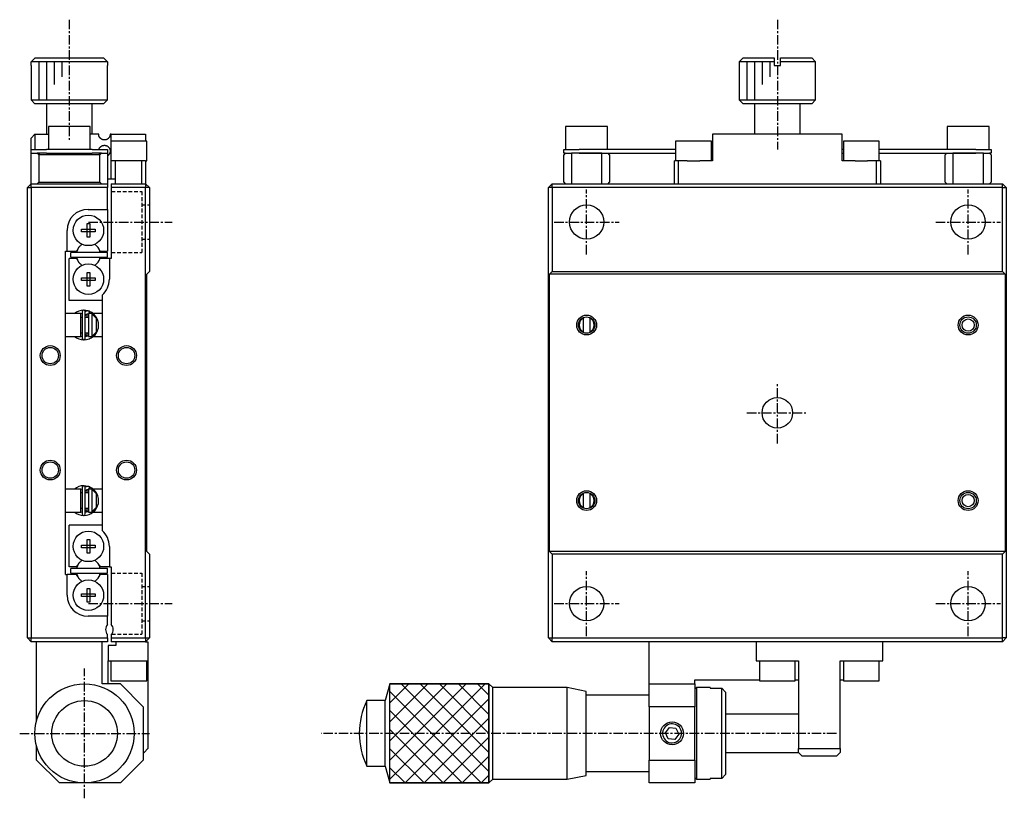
# Model space of a CAD drawing. Extents: x 10 to 354, y 10 to 238.
# Drawn here: x 225 to 354.3, y 100.5 to 202.5 of the extents above; entities that cross this region are included whole.
import ezdxf

# ---------------------------------------------------------------- set-up
doc = ezdxf.new("R2010")
doc.units = 0
doc.linetypes.add('CENTER', pattern=[2, 1.25, -0.25, 0.25, -0.25])
doc.linetypes.add('DASHED', pattern=[0.75, 0.5, -0.25])
doc.layers.get('0').update_dxf_attribs({"linetype": 'CONTINUOUS'})
doc.layers.add('CENTER', color=1, linetype='CENTER')

msp = doc.modelspace()

# ---------------------------------------------------------------- linework, layer by layer
at = {"color": 7, "linetype": 'CONTINUOUS'}
for p, q in [((226.516026, 197), (227.017813, 197.5)), ((226.516026, 196.5), (226.516026, 197)), ((236.483974, 197), (226.516026, 197)), ((227.017813, 197.5), (235.982187, 197.5)), ((235.982187, 197.5), (236.483974, 197)), ((236.483974, 197), (236.483974, 196.5)), ((319.805074, 197.5), (319.305074, 197)), ((323.905074, 197), (319.305074, 197)), ((319.305074, 197), (319.305074, 192)), ((319.805074, 197.5), (323.905074, 197.5)), ((323.905074, 197.5), (323.905074, 197)), ((323.905074, 197), (323.905074, 196.5)), ((324.705074, 197.5), (328.805074, 197.5)), ((324.705074, 197), (324.705074, 197.5)), ((329.305074, 197), (324.705074, 197)), ((324.705074, 196.5), (324.705074, 197)), ((329.305074, 197), (328.805074, 197.5)), ((329.305074, 192), (329.305074, 197)), ((226.5, 196.5), (226.516026, 196.5)), ((226.5, 196.5), (226.5, 192)), ((236.483974, 196.5), (236.5, 196.5)), ((236.5, 192), (236.5, 196.5)), ((323.905074, 196.5), (324.705074, 196.5)), ((226.5, 192), (236.5, 192)), ((226.5, 192), (227, 191.5)), ((236, 191.5), (227, 191.5)), ((228.5, 191.5), (228.5, 187.5)), ((234.5, 187.5), (234.5, 191.5)), ((236, 191.5), (236.5, 192)), ((319.305074, 192), (329.305074, 192)), ((319.305074, 192), (319.805074, 191.5)), ((328.805074, 191.5), (319.805074, 191.5)), ((321.305074, 191.5), (321.305074, 187.5)), ((327.305074, 187.5), (327.305074, 191.5)), ((328.805074, 191.5), (329.305074, 192)), ((227, 187.5), (226.5, 187)), ((227, 187.5), (227, 185.5)), ((227, 187.5), (228.75, 187.5)), ((234.25, 188.5), (228.75, 188.5)), ((228.75, 188.5), (228.75, 185.5)), ((234.25, 185.5), (234.25, 188.5)), ((235.35, 187.5), (234.25, 187.5)), ((235.350794, 187.465506), (235.35, 187.5)), ((236.85, 187.5), (236.8499, 187.488009)), ((237, 187.5), (236.85, 187.5)), ((237, 187.5), (241.5, 187.5)), ((237, 186.6), (237, 187.5)), ((241.5, 187.5), (241.5, 186.6)), ((302.055074, 188.5), (296.555074, 188.5)), ((296.555074, 188.5), (296.555074, 185.5)), ((302.055074, 185.5), (302.055074, 188.5)), ((332.805074, 187.5), (315.805074, 187.5)), ((315.805074, 187.5), (315.805074, 184)), ((332.805074, 184), (332.805074, 187.5)), ((352.055074, 188.5), (346.555074, 188.5)), ((346.555074, 188.5), (346.555074, 185.5)), ((352.055074, 185.5), (352.055074, 188.5)), ((226.5, 185.5), (226.5, 187)), ((235.353171, 187.431104), (235.350794, 187.465506)), ((235.357074, 187.39724), (235.353171, 187.431104)), ((235.3625, 187.363642), (235.357074, 187.39724)), ((235.366837, 187.341975), (235.3625, 187.363642)), ((235.371802, 187.320479), (235.366837, 187.341975)), ((235.378934, 187.293696), (235.371802, 187.320479)), ((235.387029, 187.267253), (235.378934, 187.293696)), ((235.39606, 187.241218), (235.387029, 187.267253)), ((235.405828, 187.216057), (235.39606, 187.241218)), ((235.416457, 187.191346), (235.405828, 187.216057)), ((235.42791, 187.16714), (235.416457, 187.191346)), ((235.437375, 187.148676), (235.42791, 187.16714)), ((235.44731, 187.130548), (235.437375, 187.148676)), ((235.459594, 187.109642), (235.44731, 187.130548)), ((235.472486, 187.089238), (235.459594, 187.109642)), ((235.48595, 187.069369), (235.472486, 187.089238)), ((235.506881, 187.04097), (235.48595, 187.069369)), ((235.528919, 187.013824), (235.506881, 187.04097)), ((235.547706, 186.992586), (235.528919, 187.013824)), ((235.567125, 186.972228), (235.547706, 186.992586)), ((235.58711, 186.952785), (235.567125, 186.972228)), ((235.605346, 186.936247), (235.58711, 186.952785)), ((235.623958, 186.920445), (235.605346, 186.936247)), ((235.650024, 186.899983), (235.623958, 186.920445)), ((235.676639, 186.880916), (235.650024, 186.899983)), ((235.703462, 186.863402), (235.676639, 186.880916)), ((235.730656, 186.847248), (235.703462, 186.863402)), ((235.757834, 186.8326), (235.730656, 186.847248)), ((235.785229, 186.819251), (235.757834, 186.8326)), ((235.812545, 186.807274), (235.785229, 186.819251)), ((235.839949, 186.796527), (235.812545, 186.807274)), ((235.861196, 186.789034), (235.839949, 186.796527)), ((235.882437, 186.782249), (235.861196, 186.789034)), ((235.913295, 186.773611), (235.882437, 186.782249)), ((235.944044, 186.766395), (235.913295, 186.773611)), ((235.974603, 186.760557), (235.944044, 186.766395)), ((236.019514, 186.754331), (235.974603, 186.760557)), ((236.063777, 186.750875), (236.019514, 186.754331)), ((236.103111, 186.750006), (236.063777, 186.750875)), ((236.131812, 186.750675), (236.103111, 186.750006)), ((236.173857, 186.753645), (236.131812, 186.750675)), ((236.214922, 186.758857), (236.173857, 186.753645)), ((236.267441, 186.76893), (236.214922, 186.758857)), ((236.318068, 186.782402), (236.267441, 186.76893)), ((236.366024, 186.798764), (236.318068, 186.782402)), ((236.412036, 186.817993), (236.366024, 186.798764)), ((236.455619, 186.83967), (236.412036, 186.817993)), ((236.497259, 186.863851), (236.455619, 186.83967)), ((236.535773, 186.889588), (236.497259, 186.863851)), ((236.572448, 186.917511), (236.535773, 186.889588)), ((236.607013, 186.947335), (236.572448, 186.917511)), ((236.639764, 186.979275), (236.607013, 186.947335)), ((236.670378, 187.012998), (236.639764, 186.979275)), ((236.699195, 187.048928), (236.670378, 187.012998)), ((236.725957, 187.086862), (236.699195, 187.048928)), ((236.75088, 187.127367), (236.725957, 187.086862)), ((236.764734, 187.152677), (236.75088, 187.127367)), ((236.777896, 187.179122), (236.764734, 187.152677)), ((236.790319, 187.206812), (236.777896, 187.179122)), ((236.799022, 187.228203), (236.790319, 187.206812)), ((236.807278, 187.250461), (236.799022, 187.228203)), ((236.815036, 187.273658), (236.807278, 187.250461)), ((236.822248, 187.297867), (236.815036, 187.273658)), ((236.826756, 187.314727), (236.822248, 187.297867)), ((236.830973, 187.332135), (236.826756, 187.314727)), ((236.834868, 187.350104), (236.830973, 187.332135)), ((236.837492, 187.363601), (236.834868, 187.350104)), ((236.839916, 187.377432), (236.837492, 187.363601)), ((236.842122, 187.391581), (236.839916, 187.377432)), ((236.84409, 187.406031), (236.842122, 187.391581)), ((236.84542, 187.417282), (236.84409, 187.406031)), ((236.846595, 187.428746), (236.84542, 187.417282)), ((236.847607, 187.440388), (236.846595, 187.428746)), ((236.848451, 187.45217), (236.847607, 187.440388)), ((236.849119, 187.464059), (236.848451, 187.45217)), ((236.849604, 187.476017), (236.849119, 187.464059)), ((236.8499, 187.488009), (236.849604, 187.476017)), ((241.65, 186.6), (236.95, 186.6)), ((236.95, 186.6), (236.95, 184)), ((241.65, 184), (241.65, 186.6)), ((315.655074, 186.6), (310.955074, 186.6)), ((310.955074, 186.6), (310.955074, 184)), ((315.655074, 184), (315.655074, 186.6)), ((337.655074, 186.6), (332.955074, 186.6)), ((332.955074, 186.6), (332.955074, 184)), ((337.655074, 184), (337.655074, 186.6)), ((226.5, 185), (226.5, 185.5)), ((226.5, 185.5), (228.5, 185.5)), ((226.5, 181), (226.5, 185)), ((226.5, 185), (227.3, 185)), ((227.5, 184.8), (227.3, 185)), ((227.3, 185), (227.62822, 185)), ((227.62822, 185), (227.3, 185)), ((228.5, 185), (227.62822, 185)), ((234.5, 185.5), (228.5, 185.5)), ((228.5, 185), (234.5, 185)), ((234.5, 185.5), (236.5, 185.5)), ((235.37178, 185), (234.5, 185)), ((235.37178, 185), (235.7, 185)), ((235.7, 185), (235.37178, 185)), ((235.377158, 185.5), (235.384773, 185.525719)), ((235.384773, 185.525719), (235.39328, 185.551087)), ((235.39328, 185.551087), (235.402649, 185.576046)), ((235.402649, 185.576046), (235.412046, 185.598695)), ((235.412046, 185.598695), (235.422144, 185.620953)), ((235.422144, 185.620953), (235.432914, 185.642777)), ((235.432914, 185.642777), (235.445711, 185.666612)), ((235.445711, 185.666612), (235.459293, 185.689862)), ((235.459293, 185.689862), (235.473612, 185.712478)), ((235.473612, 185.712478), (235.488172, 185.733781)), ((235.488172, 185.733781), (235.503367, 185.754453)), ((235.7, 185), (235.5, 184.8)), ((235.503367, 185.754453), (235.51915, 185.774461)), ((235.51915, 185.774461), (235.541865, 185.800984)), ((235.541865, 185.800984), (235.565548, 185.826176)), ((235.565548, 185.826176), (235.583703, 185.844)), ((235.583703, 185.844), (235.602303, 185.861067)), ((235.602303, 185.861067), (235.621298, 185.87736)), ((235.621298, 185.87736), (235.643162, 185.89481)), ((235.643162, 185.89481), (235.665433, 185.91127)), ((235.665433, 185.91127), (235.696002, 185.931888)), ((235.696002, 185.931888), (235.727107, 185.950729)), ((235.7, 185), (236.5, 185)), ((235.727107, 185.950729), (235.758593, 185.967788)), ((235.758593, 185.967788), (235.782655, 185.979553)), ((235.782655, 185.979553), (235.806837, 185.99033)), ((235.806837, 185.99033), (235.837942, 186.002726)), ((235.837942, 186.002726), (235.869107, 186.013574)), ((235.869107, 186.013574), (235.900231, 186.022906)), ((235.900231, 186.022906), (235.9388, 186.032471)), ((235.9388, 186.032471), (235.977103, 186.039862)), ((235.977103, 186.039862), (236.011271, 186.044733)), ((236.011271, 186.044733), (236.045078, 186.047986)), ((236.045078, 186.047986), (236.078636, 186.049696)), ((236.078636, 186.049696), (236.122321, 186.049668)), ((236.122321, 186.049668), (236.16535, 186.047147)), ((236.16535, 186.047147), (236.207375, 186.042274)), ((236.207375, 186.042274), (236.248815, 186.035088)), ((236.248815, 186.035088), (236.289115, 186.025765)), ((236.289115, 186.025765), (236.328666, 186.014291)), ((236.328666, 186.014291), (236.366984, 186.00087)), ((236.366984, 186.00087), (236.404227, 185.985526)), ((236.404227, 185.985526), (236.449866, 185.963396)), ((236.449866, 185.963396), (236.493655, 185.938386)), ((236.493655, 185.938386), (236.535309, 185.910742)), ((236.5, 185.5), (236.5, 185)), ((236.5, 185), (236.5, 181)), ((236.535309, 185.910742), (236.575286, 185.880176)), ((236.575286, 185.880176), (236.613069, 185.847047)), ((236.613069, 185.847047), (236.649069, 185.810908)), ((236.649069, 185.810908), (236.682804, 185.772059)), ((236.682804, 185.772059), (236.714433, 185.730084)), ((236.714433, 185.730084), (236.733089, 185.702117)), ((236.733089, 185.702117), (236.750832, 185.67272)), ((236.755703, 184.935921), (236.738004, 184.905725)), ((236.750832, 185.67272), (236.767582, 185.64181)), ((236.768991, 184.960948), (236.755703, 184.935921)), ((236.767582, 185.64181), (236.783341, 185.609104)), ((236.78161, 184.987089), (236.768991, 184.960948)), ((236.793516, 185.014455), (236.78161, 184.987089)), ((236.783341, 185.609104), (236.790783, 185.592094)), ((236.790783, 185.592094), (236.797936, 185.574563)), ((236.802732, 185.037946), (236.793516, 185.014455)), ((236.797936, 185.574563), (236.807074, 185.550101)), ((236.811401, 185.062486), (236.802732, 185.037946)), ((236.807074, 185.550101), (236.815618, 185.524488)), ((236.819462, 185.088166), (236.811401, 185.062486)), ((236.815618, 185.524488), (236.823495, 185.497624)), ((236.824202, 185.104979), (236.819462, 185.088166)), ((236.823495, 185.497624), (236.827212, 185.483475)), ((236.828667, 185.122387), (236.824202, 185.104979)), ((236.827212, 185.483475), (236.830725, 185.468943)), ((236.83282, 185.140383), (236.828667, 185.122387)), ((236.830725, 185.468943), (236.834015, 185.45402)), ((236.836622, 185.158964), (236.83282, 185.140383)), ((236.834015, 185.45402), (236.836662, 185.440808)), ((236.840032, 185.178126), (236.836622, 185.158964)), ((236.836662, 185.440808), (236.839122, 185.427251)), ((236.839122, 185.427251), (236.841377, 185.41337)), ((236.843013, 185.197864), (236.840032, 185.178126)), ((236.841377, 185.41337), (236.843408, 185.39919)), ((236.844639, 185.210507), (236.843013, 185.197864)), ((236.843408, 185.39919), (236.845197, 185.384734)), ((236.846072, 185.223411), (236.844639, 185.210507)), ((236.845197, 185.384734), (236.846724, 185.370024)), ((236.8473, 185.236533), (236.846072, 185.223411)), ((236.846724, 185.370024), (236.847695, 185.358695)), ((236.848312, 185.249828), (236.8473, 185.236533)), ((236.847695, 185.358695), (236.8485, 185.347191)), ((236.849096, 185.263254), (236.848312, 185.249828)), ((236.8485, 185.347191), (236.849135, 185.335554)), ((236.84964, 185.276766), (236.849096, 185.263254)), ((236.849135, 185.335554), (236.849596, 185.323823)), ((236.849596, 185.323823), (236.849881, 185.312039)), ((236.849907, 185.28847), (236.84964, 185.276766)), ((236.849881, 185.312039), (236.849986, 185.300241)), ((236.849986, 185.300241), (236.849907, 185.28847)), ((296.305074, 185), (296.305074, 185.5)), ((296.305074, 185.5), (298.305074, 185.5)), ((296.505074, 185), (296.305074, 184.8)), ((296.505074, 185), (296.305074, 185)), ((296.505074, 185), (297.305074, 185)), ((297.305074, 185), (297.305074, 181)), ((298.305074, 185), (297.305074, 185)), ((298.305074, 185), (297.305074, 185)), ((310.955074, 185.5), (298.305074, 185.5)), ((301.305074, 185), (298.305074, 185)), ((298.305074, 185), (301.305074, 185)), ((301.305074, 181), (301.305074, 185)), ((301.305074, 185), (310.955074, 185)), ((302.305074, 184.8), (302.105074, 185)), ((315.805074, 185.5), (315.655074, 185.5)), ((315.655074, 185), (315.805074, 185)), ((332.955074, 185.5), (332.805074, 185.5)), ((332.805074, 185), (332.955074, 185)), ((350.305074, 185.5), (337.655074, 185.5)), ((337.655074, 185), (347.305074, 185)), ((346.505074, 185), (346.305074, 184.8)), ((347.305074, 185), (347.305074, 181)), ((350.305074, 185), (347.305074, 185)), ((347.305074, 185), (350.305074, 185)), ((350.305074, 185.5), (352.305074, 185.5)), ((351.305074, 185), (350.305074, 185)), ((351.305074, 185), (350.305074, 185)), ((351.305074, 181), (351.305074, 185)), ((351.305074, 185), (352.105074, 185)), ((352.305074, 184.8), (352.105074, 185)), ((352.305074, 185), (352.105074, 185)), ((352.305074, 185.5), (352.305074, 185)), ((235.5, 184.8), (227.5, 184.8)), ((227.5, 184.8), (227.5, 181.2)), ((235.5, 181.2), (235.5, 184.8)), ((236.50767, 184.670471), (236.500159, 184.665671)), ((236.548865, 184.69915), (236.50767, 184.670471)), ((236.587451, 184.730006), (236.548865, 184.69915)), ((236.623917, 184.763334), (236.587451, 184.730006)), ((236.65787, 184.798717), (236.623917, 184.763334)), ((236.689733, 184.836626), (236.65787, 184.798717)), ((236.719311, 184.876971), (236.689733, 184.836626)), ((236.738004, 184.905725), (236.719311, 184.876971)), ((236.95, 184), (237, 184)), ((237, 181.6), (237, 184)), ((237.5, 184), (237, 184)), ((237.5, 184), (237.5, 181.6)), ((241, 184), (237.5, 184)), ((241, 181), (241, 184)), ((241.5, 184), (241, 184)), ((241.5, 184), (241.65, 184)), ((241.5, 184), (241.5, 181)), ((296.305074, 181.2), (296.305074, 184.8)), ((302.305074, 184.8), (302.305074, 181.2)), ((310.805074, 181), (310.805074, 184)), ((311.305074, 184), (310.805074, 184)), ((311.305074, 184), (311.305074, 181)), ((312.478938, 184), (311.305074, 184)), ((312.478938, 184), (314.13121, 184)), ((315.805074, 184), (314.13121, 184)), ((334.478938, 184), (332.805074, 184)), ((334.478938, 184), (336.13121, 184)), ((337.305074, 184), (336.13121, 184)), ((337.305074, 181), (337.305074, 184)), ((337.805074, 184), (337.305074, 184)), ((337.805074, 184), (337.805074, 181)), ((346.305074, 181.2), (346.305074, 184.8)), ((352.305074, 184.8), (352.305074, 181.2)), ((227.3, 181), (227.5, 181.2)), ((227.5, 181.2), (235.5, 181.2)), ((235.5, 181.2), (235.7, 181)), ((237, 181.6), (236.5, 181.6)), ((237.5, 181.6), (237, 181.6)), ((237.5, 181.6), (237.5, 181)), ((296.305074, 181.2), (296.505074, 181)), ((302.105074, 181), (302.305074, 181.2)), ((346.305074, 181.2), (346.505074, 181)), ((352.105074, 181), (352.305074, 181.2)), ((226, 180.5), (226.5, 181)), ((226, 121.5), (226, 180.5)), ((226, 180.5), (226.5, 180.5)), ((226.5, 180.5), (226.5, 181)), ((226.5, 181), (236.5, 181)), ((226.5, 180.5), (226.5, 121.5)), ((236.5, 180.5), (226.5, 180.5)), ((236.5, 181), (236.5, 180.5)), ((236.5, 177.65), (236.5, 180.5)), ((237, 181), (241.5, 181)), ((237, 181), (237, 180.5)), ((241.5, 180.5), (237, 180.5)), ((237, 180.5), (237, 171.2)), ((241.5, 181), (241.5, 180.5)), ((242, 180.5), (241.5, 181)), ((241.5, 121.5), (241.5, 180.5)), ((242, 180.5), (241.5, 180.5)), ((242, 180.5), (242, 169.5)), ((294.805074, 181), (294.305074, 180.5)), ((294.305074, 121.5), (294.305074, 180.5)), ((294.805074, 180.5), (294.305074, 180.5)), ((294.805074, 180.5), (294.805074, 181)), ((294.805074, 181), (311.305074, 181)), ((294.805074, 180.5), (294.805074, 169.5)), ((353.805074, 180.5), (294.805074, 180.5)), ((311.305074, 181), (337.305074, 181)), ((311.305074, 181), (337.305074, 181)), ((337.305074, 181), (353.805074, 181)), ((353.805074, 180.5), (353.805074, 181)), ((354.305074, 180.5), (353.805074, 181)), ((353.805074, 169.5), (353.805074, 180.5)), ((353.805074, 180.5), (354.305074, 180.5)), ((354.305074, 180.5), (354.305074, 121.5)), ((233.95, 177.65), (236.5, 177.65)), ((236.5, 177.65), (236.5, 172.2)), ((231.2, 172.2), (231.2, 174.9)), ((233.113639, 174.72), (233.113639, 175.08)), ((233.113639, 175.08), (233.82, 175.08)), ((233.82, 174.72), (233.113639, 174.72)), ((233.82, 175.786361), (234.18, 175.786361)), ((233.82, 175.08), (233.82, 175.786361)), ((233.830372, 175.069628), (233.82, 175.08)), ((233.830372, 174.730372), (233.82, 174.72)), ((233.82, 174.013639), (233.82, 174.72)), ((233.830372, 174.730372), (233.830372, 175.069628)), ((233.830372, 175.069628), (234.169628, 175.069628)), ((234.169628, 174.730372), (233.830372, 174.730372)), ((234.169628, 175.069628), (234.18, 175.08)), ((234.169628, 175.069628), (234.169628, 174.730372)), ((234.169628, 174.730372), (234.18, 174.72)), ((234.18, 175.786361), (234.18, 175.08)), ((234.18, 175.08), (234.886361, 175.08)), ((234.18, 174.72), (234.18, 174.013639)), ((234.886361, 174.72), (234.18, 174.72)), ((234.886361, 175.08), (234.886361, 174.72)), ((234.18, 174.013639), (233.82, 174.013639)), ((231, 172.2), (231.2, 172.2)), ((231, 129.8), (231, 172.2)), ((231.2, 172.2), (232.449194, 172.2)), ((231.7, 171.4), (231.7, 172)), ((236.5, 172), (231.7, 172)), ((232.59936, 172.460095), (232.449194, 172.2)), ((235.550806, 172.2), (235.40064, 172.460095)), ((235.550806, 172.2), (236.5, 172.2)), ((236.5, 171.4), (236.5, 172)), ((231.5, 165.7), (231.5, 171.2)), ((232.449194, 171.2), (231.5, 171.2)), ((231.7, 171.4), (236.5, 171.4)), ((232.449194, 171.2), (232.59936, 170.939905)), ((235.40064, 170.939905), (235.550806, 171.2)), ((236.75, 171.2), (235.550806, 171.2)), ((236.75, 171.2), (236.75, 168.5)), ((237, 171.2), (236.75, 171.2)), ((241.65, 169.15), (242, 169.5)), ((294.455074, 169.15), (294.805074, 169.5)), ((294.805074, 169.5), (353.805074, 169.5)), ((353.805074, 169.5), (354.155074, 169.15)), ((233.113639, 168.32), (233.113639, 168.68)), ((233.113639, 168.68), (233.82, 168.68)), ((233.82, 168.32), (233.113639, 168.32)), ((233.82, 169.386361), (234.18, 169.386361)), ((233.82, 168.68), (233.82, 169.386361)), ((233.830372, 168.669628), (233.82, 168.68)), ((233.830372, 168.330372), (233.82, 168.32)), ((233.82, 167.613639), (233.82, 168.32)), ((233.830372, 168.330372), (233.830372, 168.669628)), ((233.830372, 168.669628), (234.169628, 168.669628)), ((234.169628, 168.330372), (233.830372, 168.330372)), ((234.169628, 168.669628), (234.18, 168.68)), ((234.169628, 168.669628), (234.169628, 168.330372)), ((234.169628, 168.330372), (234.18, 168.32)), ((234.18, 169.386361), (234.18, 168.68)), ((234.18, 168.68), (234.886361, 168.68)), ((234.18, 168.32), (234.18, 167.613639)), ((234.886361, 168.32), (234.18, 168.32)), ((234.886361, 168.68), (234.886361, 168.32)), ((241.65, 132.85), (241.65, 169.15)), ((294.455074, 132.85), (294.455074, 169.15)), ((354.155074, 169.15), (294.455074, 169.15)), ((354.155074, 169.15), (354.155074, 132.85)), ((234.18, 167.613639), (233.82, 167.613639)), ((235.8, 165.7), (231.5, 165.7)), ((235.8, 166.420938), (235.8, 163.575)), ((233.205, 164.25), (233.205, 160.75)), ((234.115047, 164.307696), (233.427592, 164.443656)), ((233.601111, 164.277317), (233.593453, 164.273625)), ((233.595, 160.75), (233.595, 164.25)), ((233.632458, 164.291245), (233.601111, 164.277317)), ((233.664449, 164.303587), (233.632458, 164.291245)), ((233.697004, 164.314314), (233.664449, 164.303587)), ((233.730043, 164.323399), (233.697004, 164.314314)), ((233.763487, 164.330822), (233.730043, 164.323399)), ((233.797254, 164.336564), (233.763487, 164.330822)), ((233.83126, 164.340611), (233.797254, 164.336564)), ((233.865423, 164.342953), (233.83126, 164.340611)), ((233.899659, 164.343585), (233.865423, 164.342953)), ((233.933885, 164.342506), (233.899659, 164.343585)), ((233.968017, 164.339716), (233.933885, 164.342506)), ((234.001972, 164.335224), (233.968017, 164.339716)), ((234.035666, 164.329039), (234.001972, 164.335224)), ((234.069018, 164.321176), (234.035666, 164.329039)), ((234.101945, 164.311653), (234.069018, 164.321176)), ((234.134364, 164.300494), (234.101945, 164.311653)), ((234.173397, 164.283618), (234.105696, 164.0602)), ((234.164531, 164.28844), (234.134364, 164.300494)), ((234.152101, 164.206153), (234.155808, 164.218147)), ((234.155808, 164.218147), (234.159062, 164.229416)), ((234.159062, 164.229416), (234.161844, 164.239884)), ((234.161844, 164.239884), (234.164133, 164.249483)), ((234.164133, 164.249483), (234.165916, 164.258147)), ((234.16526, 164.288017), (234.164531, 164.28844)), ((234.1673, 164.28465), (234.16526, 164.288017)), ((234.165916, 164.258147), (234.16718, 164.265821)), ((234.193692, 164.27463), (234.166697, 164.286447)), ((234.16718, 164.265821), (234.167916, 164.272452)), ((234.167792, 164.282418), (234.1673, 164.28465)), ((234.168121, 164.277997), (234.167792, 164.282418)), ((234.167916, 164.272452), (234.168121, 164.277997)), ((233, 164), (231, 164)), ((232.988569, 164.000322), (232.999797, 164.003368)), ((232.999797, 164.003368), (233.204977, 164.043682)), ((233, 161), (233, 164)), ((233.205, 163.5), (233, 163.5)), ((233.595, 163.648501), (233.595334, 163.662726)), ((234, 163.5), (233.595, 163.5)), ((233.595334, 163.662726), (233.596394, 163.677706)), ((233.596394, 163.677706), (233.598177, 163.692615)), ((233.598177, 163.692615), (233.600681, 163.707419)), ((233.600681, 163.707419), (233.603898, 163.722082)), ((233.603898, 163.722082), (233.607822, 163.73657)), ((233.607822, 163.73657), (233.612445, 163.75085)), ((233.612445, 163.75085), (233.617756, 163.764887)), ((233.617756, 163.764887), (233.623743, 163.778647)), ((233.623743, 163.778647), (233.630394, 163.792099)), ((233.630394, 163.792099), (233.637694, 163.805209)), ((233.637694, 163.805209), (233.645628, 163.817947)), ((233.645628, 163.817947), (233.654176, 163.83028)), ((233.654176, 163.83028), (233.663321, 163.842179)), ((233.663321, 163.842179), (233.673043, 163.853614)), ((233.673043, 163.853614), (233.683319, 163.864555)), ((233.683319, 163.864555), (233.694126, 163.874976)), ((233.694126, 163.874976), (233.705439, 163.884849)), ((233.705439, 163.884849), (233.717232, 163.894147)), ((233.717232, 163.894147), (233.729478, 163.902848)), ((233.729478, 163.902848), (233.742147, 163.910926)), ((233.742147, 163.910926), (233.755209, 163.91836)), ((233.755209, 163.91836), (233.768634, 163.925129)), ((233.768634, 163.925129), (233.782386, 163.931214)), ((233.782386, 163.931214), (233.796434, 163.936597)), ((233.796434, 163.936597), (233.810741, 163.941264)), ((233.8, 163.938195), (233.8, 163.5)), ((233.8, 163.938194), (233.8, 163.5)), ((233.810741, 163.941264), (233.825271, 163.945199)), ((233.825271, 163.945199), (233.839987, 163.948391)), ((233.839987, 163.948391), (233.854851, 163.95083)), ((233.854851, 163.95083), (233.869824, 163.952508)), ((233.869824, 163.952508), (233.884867, 163.95342)), ((233.884867, 163.95342), (233.899941, 163.953562)), ((233.899941, 163.953562), (233.915005, 163.952933)), ((233.915005, 163.952933), (233.93002, 163.951535)), ((233.93002, 163.951535), (233.944946, 163.949372)), ((233.944946, 163.949372), (233.959743, 163.946448)), ((233.959743, 163.946448), (233.974372, 163.942773)), ((233.974372, 163.942773), (233.988795, 163.938357)), ((233.988795, 163.938357), (234.002975, 163.933212)), ((234, 164), (234, 161)), ((234.5, 164), (234, 164)), ((234.002975, 163.933212), (234.011295, 163.929805)), ((234.013351, 163.929966), (234.025639, 163.924638)), ((234.064512, 164), (234.070842, 164.011988)), ((234.070842, 164.011988), (234.077286, 164.024622)), ((234.105696, 164.0602), (234.075505, 163.999999)), ((234.077286, 164.024622), (234.0838, 164.037818)), ((234.0838, 164.037818), (234.090342, 164.051489)), ((234.090342, 164.051489), (234.096867, 164.065543)), ((234.096867, 164.065543), (234.103333, 164.079887)), ((234.103333, 164.079887), (234.109697, 164.094425)), ((234.109697, 164.094425), (234.115915, 164.109061)), ((234.115915, 164.109061), (234.121947, 164.123697)), ((234.121947, 164.123697), (234.127753, 164.138237)), ((234.127753, 164.138237), (234.133294, 164.152583)), ((234.133294, 164.152583), (234.138533, 164.16664)), ((234.138533, 164.16664), (234.143435, 164.180314)), ((234.143435, 164.180314), (234.147968, 164.193514)), ((234.147968, 164.193514), (234.152101, 164.206153)), ((234.5, 163.945683), (234.5, 164)), ((234.5, 161.054317), (234.5, 163.945683)), ((234.5, 163.945683), (235, 163.416515)), ((235.8, 164), (234.636615, 164)), ((235, 163.416515), (235, 161.583485)), ((235.8, 163.575), (235.8, 161.425)), ((298.905074, 163.498389), (298.905074, 163.416515)), ((298.905074, 161.583485), (298.905074, 163.416515)), ((299.705074, 163.416515), (299.705074, 163.498389)), ((299.705074, 163.416515), (299.705074, 161.583485)), ((231, 161), (233, 161)), ((232.999754, 160.996631), (232.987567, 160.999914)), ((233.204944, 160.956634), (232.999754, 160.996631)), ((233, 161.5), (233.205, 161.5)), ((233.595, 161.5), (234, 161.5)), ((233.595076, 161.344804), (233.595, 161.351499)), ((234.000158, 161.06479), (233.595043, 160.956311)), ((233.595771, 161.3298), (233.595076, 161.344804)), ((233.597193, 161.314844), (233.595771, 161.3298)), ((233.599338, 161.299973), (233.597193, 161.314844)), ((233.602202, 161.285221), (233.599338, 161.299973)), ((233.60578, 161.270622), (233.602202, 161.285221)), ((233.610063, 161.256213), (233.60578, 161.270622)), ((233.615043, 161.242026), (233.610063, 161.256213)), ((233.620709, 161.228097), (233.615043, 161.242026)), ((233.62705, 161.214458), (233.620709, 161.228097)), ((233.634052, 161.201143), (233.62705, 161.214458)), ((233.6417, 161.188186), (233.634052, 161.201143)), ((233.649977, 161.175617), (233.6417, 161.188186)), ((233.658864, 161.163468), (233.649977, 161.175617)), ((233.668343, 161.151771), (233.658864, 161.163468)), ((233.678391, 161.140556), (233.668343, 161.151771)), ((233.688986, 161.129851), (233.678391, 161.140556)), ((233.700103, 161.119684), (233.688986, 161.129851)), ((233.711716, 161.110083), (233.700103, 161.119684)), ((233.723797, 161.101074), (233.711716, 161.110083)), ((233.736317, 161.09268), (233.723797, 161.101074)), ((233.749246, 161.084926), (233.736317, 161.09268)), ((233.762552, 161.077833), (233.749246, 161.084926)), ((233.776201, 161.07142), (233.762552, 161.077833)), ((233.790159, 161.065707), (233.776201, 161.07142)), ((233.80439, 161.060709), (233.790159, 161.065707)), ((233.8, 161.5), (233.8, 161.061816)), ((233.8, 161.5), (233.8, 161.061817)), ((233.818857, 161.056441), (233.80439, 161.060709)), ((233.833523, 161.052915), (233.818857, 161.056441)), ((233.84835, 161.050141), (233.833523, 161.052915)), ((233.863298, 161.048128), (233.84835, 161.050141)), ((233.878328, 161.046882), (233.863298, 161.048128)), ((233.8934, 161.046405), (233.878328, 161.046882)), ((233.908474, 161.0467), (233.8934, 161.046405)), ((233.92351, 161.047764), (233.908474, 161.0467)), ((233.938468, 161.049594), (233.92351, 161.047764)), ((233.95331, 161.052184), (233.938468, 161.049594)), ((233.967997, 161.055528), (233.95331, 161.052184)), ((233.982489, 161.059613), (233.967997, 161.055528)), ((233.996751, 161.064429), (233.982489, 161.059613)), ((234.011295, 161.070195), (233.996751, 161.064429)), ((234, 161), (234.5, 161)), ((234.107645, 160.690179), (234.164531, 160.71156)), ((234.164086, 160.712419), (234.182078, 160.720219)), ((234.169839, 160.715781), (234.173188, 160.716337)), ((235, 161.583485), (234.5, 161.054317)), ((234.5, 161), (234.5, 161.054317)), ((234.636245, 161), (235.8, 161)), ((235.8, 161.425), (235.8, 140.575)), ((298.905074, 161.583485), (298.905074, 161.501611)), ((299.705074, 161.501611), (299.705074, 161.583485)), ((233, 141), (231, 141)), ((232.988569, 141.000322), (232.999797, 141.003368)), ((232.999797, 141.003368), (233.204977, 141.043682)), ((233, 138), (233, 141)), ((233.205, 141.25), (233.205, 137.75)), ((234.115047, 141.307696), (233.427592, 141.443656)), ((233.601111, 141.277317), (233.593453, 141.273625)), ((233.595, 137.75), (233.595, 141.25)), ((233.632458, 141.291245), (233.601111, 141.277317)), ((233.664449, 141.303587), (233.632458, 141.291245)), ((233.697004, 141.314314), (233.664449, 141.303587)), ((233.730043, 141.323399), (233.697004, 141.314314)), ((233.763487, 141.330822), (233.730043, 141.323399)), ((233.797254, 141.336564), (233.763487, 141.330822)), ((233.83126, 141.340611), (233.797254, 141.336564)), ((233.810741, 140.941264), (233.825271, 140.945199)), ((233.825271, 140.945199), (233.839987, 140.948391)), ((233.865423, 141.342953), (233.83126, 141.340611)), ((233.839987, 140.948391), (233.854851, 140.95083)), ((233.854851, 140.95083), (233.869824, 140.952508)), ((233.899659, 141.343585), (233.865423, 141.342953)), ((233.869824, 140.952508), (233.884867, 140.95342)), ((233.884867, 140.95342), (233.899941, 140.953562)), ((233.933885, 141.342506), (233.899659, 141.343585)), ((233.899941, 140.953562), (233.915005, 140.952933)), ((233.915005, 140.952933), (233.93002, 140.951535)), ((233.93002, 140.951535), (233.944946, 140.949372)), ((233.968017, 141.339716), (233.933885, 141.342506)), ((233.944946, 140.949372), (233.959743, 140.946448)), ((233.959743, 140.946448), (233.974372, 140.942773)), ((234.001972, 141.335224), (233.968017, 141.339716)), ((233.974372, 140.942773), (233.988795, 140.938357)), ((234, 141), (234, 138)), ((234.5, 141), (234, 141)), ((234.035666, 141.329039), (234.001972, 141.335224)), ((234.069018, 141.321176), (234.035666, 141.329039)), ((234.064512, 141), (234.070842, 141.011988)), ((234.101945, 141.311653), (234.069018, 141.321176)), ((234.070842, 141.011988), (234.077286, 141.024622)), ((234.105696, 141.0602), (234.075505, 140.999999)), ((234.077286, 141.024622), (234.0838, 141.037818)), ((234.0838, 141.037818), (234.090342, 141.051489)), ((234.090342, 141.051489), (234.096867, 141.065543)), ((234.096867, 141.065543), (234.103333, 141.079887)), ((234.134364, 141.300494), (234.101945, 141.311653)), ((234.103333, 141.079887), (234.109697, 141.094425)), ((234.173397, 141.283618), (234.105696, 141.0602)), ((234.109697, 141.094425), (234.115915, 141.109061)), ((234.115915, 141.109061), (234.121947, 141.123697)), ((234.121947, 141.123697), (234.127753, 141.138237)), ((234.127753, 141.138237), (234.133294, 141.152583)), ((234.133294, 141.152583), (234.138533, 141.16664)), ((234.164531, 141.28844), (234.134364, 141.300494)), ((234.138533, 141.16664), (234.143435, 141.180314)), ((234.143435, 141.180314), (234.147968, 141.193514)), ((234.147968, 141.193514), (234.152101, 141.206153)), ((234.152101, 141.206153), (234.155808, 141.218147)), ((234.155808, 141.218147), (234.159062, 141.229416)), ((234.159062, 141.229416), (234.161844, 141.239884)), ((234.161844, 141.239884), (234.164133, 141.249483)), ((234.164133, 141.249483), (234.165916, 141.258147)), ((234.16526, 141.288017), (234.164531, 141.28844)), ((234.1673, 141.28465), (234.16526, 141.288017)), ((234.165916, 141.258147), (234.16718, 141.265821)), ((234.16718, 141.265821), (234.167916, 141.272452)), ((234.167792, 141.282418), (234.1673, 141.28465)), ((234.168121, 141.277997), (234.167792, 141.282418)), ((234.167916, 141.272452), (234.168121, 141.277997)), ((234.193692, 141.27463), (234.173857, 141.283361)), ((234.5, 140.945683), (234.5, 141)), ((234.5, 138.054317), (234.5, 140.945683)), ((234.5, 140.945683), (235, 140.416515)), ((235.8, 141), (234.636615, 141)), ((233.205, 140.5), (233, 140.5)), ((233.595, 140.648501), (233.595334, 140.662726)), ((234, 140.5), (233.595, 140.5)), ((233.595334, 140.662726), (233.596394, 140.677706)), ((233.596394, 140.677706), (233.598177, 140.692615)), ((233.598177, 140.692615), (233.600681, 140.707419)), ((233.600681, 140.707419), (233.603898, 140.722082)), ((233.603898, 140.722082), (233.607822, 140.73657)), ((233.607822, 140.73657), (233.612445, 140.75085)), ((233.612445, 140.75085), (233.617756, 140.764887)), ((233.617756, 140.764887), (233.623743, 140.778647)), ((233.623743, 140.778647), (233.630394, 140.792099)), ((233.630394, 140.792099), (233.637694, 140.805209)), ((233.637694, 140.805209), (233.645628, 140.817947)), ((233.645628, 140.817947), (233.654176, 140.83028)), ((233.654176, 140.83028), (233.663321, 140.842179)), ((233.663321, 140.842179), (233.673043, 140.853614)), ((233.673043, 140.853614), (233.683319, 140.864555)), ((233.683319, 140.864555), (233.694126, 140.874976)), ((233.694126, 140.874976), (233.705439, 140.884849)), ((233.705439, 140.884849), (233.717232, 140.894147)), ((233.717232, 140.894147), (233.729478, 140.902848)), ((233.729478, 140.902848), (233.742147, 140.910926)), ((233.742147, 140.910926), (233.755209, 140.91836)), ((233.755209, 140.91836), (233.768634, 140.925129)), ((233.768634, 140.925129), (233.782386, 140.931214)), ((233.782386, 140.931214), (233.796434, 140.936597)), ((233.796434, 140.936597), (233.810741, 140.941264)), ((233.8, 140.938195), (233.8, 140.5)), ((233.8, 140.938194), (233.8, 140.5)), ((233.988795, 140.938357), (234.002975, 140.933212)), ((234.002975, 140.933212), (234.011295, 140.929805)), ((234.013351, 140.929966), (234.020496, 140.926884)), ((235, 140.416515), (235, 138.583485)), ((235.8, 140.575), (235.8, 138.425)), ((298.905074, 140.498389), (298.905074, 140.416515)), ((298.905074, 138.583485), (298.905074, 140.416515)), ((299.705074, 140.416515), (299.705074, 140.498389)), ((299.705074, 140.416515), (299.705074, 138.583485)), ((233, 138.5), (233.205, 138.5)), ((233.595, 138.5), (234, 138.5)), ((233.8, 138.5), (233.8, 138.061816)), ((233.8, 138.5), (233.8, 138.061817)), ((235, 138.583485), (234.5, 138.054317)), ((235.8, 138.425), (235.8, 135.579062)), ((298.905074, 138.583485), (298.905074, 138.501611)), ((299.705074, 138.501611), (299.705074, 138.583485)), ((231, 138), (233, 138)), ((232.999754, 137.996631), (232.987567, 137.999914)), ((233.204944, 137.956634), (232.999754, 137.996631)), ((233.595076, 138.344804), (233.595, 138.351499)), ((234.000158, 138.06479), (233.595043, 137.956311)), ((233.595771, 138.3298), (233.595076, 138.344804)), ((233.597193, 138.314844), (233.595771, 138.3298)), ((233.599338, 138.299973), (233.597193, 138.314844)), ((233.602202, 138.285221), (233.599338, 138.299973)), ((233.60578, 138.270622), (233.602202, 138.285221)), ((233.610063, 138.256213), (233.60578, 138.270622)), ((233.615043, 138.242026), (233.610063, 138.256213)), ((233.620709, 138.228097), (233.615043, 138.242026)), ((233.62705, 138.214458), (233.620709, 138.228097)), ((233.634052, 138.201143), (233.62705, 138.214458)), ((233.6417, 138.188186), (233.634052, 138.201143)), ((233.649977, 138.175617), (233.6417, 138.188186)), ((233.658864, 138.163468), (233.649977, 138.175617)), ((233.668343, 138.151771), (233.658864, 138.163468)), ((233.678391, 138.140556), (233.668343, 138.151771)), ((233.688986, 138.129851), (233.678391, 138.140556)), ((233.700103, 138.119684), (233.688986, 138.129851)), ((233.711716, 138.110083), (233.700103, 138.119684)), ((233.723797, 138.101074), (233.711716, 138.110083)), ((233.736317, 138.09268), (233.723797, 138.101074)), ((233.749246, 138.084926), (233.736317, 138.09268)), ((233.762552, 138.077833), (233.749246, 138.084926)), ((233.776201, 138.07142), (233.762552, 138.077833)), ((233.790159, 138.065707), (233.776201, 138.07142)), ((233.80439, 138.060709), (233.790159, 138.065707)), ((233.818857, 138.056441), (233.80439, 138.060709)), ((233.833523, 138.052915), (233.818857, 138.056441)), ((233.84835, 138.050141), (233.833523, 138.052915)), ((233.863298, 138.048128), (233.84835, 138.050141)), ((233.878328, 138.046882), (233.863298, 138.048128)), ((233.8934, 138.046405), (233.878328, 138.046882)), ((233.908474, 138.0467), (233.8934, 138.046405)), ((233.92351, 138.047764), (233.908474, 138.0467)), ((233.938468, 138.049594), (233.92351, 138.047764)), ((233.95331, 138.052184), (233.938468, 138.049594)), ((233.967997, 138.055528), (233.95331, 138.052184)), ((233.982489, 138.059613), (233.967997, 138.055528)), ((233.996751, 138.064429), (233.982489, 138.059613)), ((234.011295, 138.070195), (233.996751, 138.064429)), ((234, 138), (234.5, 138)), ((234.107645, 137.690179), (234.164531, 137.71156)), ((234.164086, 137.712419), (234.182078, 137.720219)), ((234.169839, 137.715781), (234.173188, 137.716337)), ((234.5, 138), (234.5, 138.054317)), ((234.636245, 138), (235.8, 138)), ((231.5, 130.8), (231.5, 136.3)), ((235.8, 136.3), (231.5, 136.3)), ((233.113639, 133.32), (233.113639, 133.68)), ((233.113639, 133.68), (233.82, 133.68)), ((233.82, 133.32), (233.113639, 133.32)), ((233.82, 134.386361), (234.18, 134.386361)), ((233.82, 133.68), (233.82, 134.386361)), ((233.830372, 133.669628), (233.82, 133.68)), ((233.830372, 133.330372), (233.82, 133.32)), ((233.82, 132.613639), (233.82, 133.32)), ((233.830372, 133.669628), (234.169628, 133.669628)), ((233.830372, 133.330372), (233.830372, 133.669628)), ((234.169628, 133.330372), (233.830372, 133.330372)), ((234.169628, 133.669628), (234.18, 133.68)), ((234.169628, 133.669628), (234.169628, 133.330372)), ((234.169628, 133.330372), (234.18, 133.32)), ((234.18, 134.386361), (234.18, 133.68)), ((234.18, 133.68), (234.886361, 133.68)), ((234.886361, 133.32), (234.18, 133.32)), ((234.18, 133.32), (234.18, 132.613639)), ((234.886361, 133.68), (234.886361, 133.32)), ((236.75, 133.5), (236.75, 130.8)), ((234.18, 132.613639), (233.82, 132.613639)), ((242, 132.5), (241.65, 132.85)), ((242, 132.5), (242, 121.5)), ((294.805074, 132.5), (294.455074, 132.85)), ((354.155074, 132.85), (294.455074, 132.85)), ((353.805074, 132.5), (294.805074, 132.5)), ((294.805074, 132.5), (294.805074, 121.5)), ((354.155074, 132.85), (353.805074, 132.5)), ((353.805074, 121.5), (353.805074, 132.5)), ((232.449194, 130.8), (231.5, 130.8)), ((231.7, 130), (231.7, 130.6)), ((236.5, 130.6), (231.7, 130.6)), ((232.449194, 130.8), (232.59936, 131.060095)), ((235.40064, 131.060095), (235.550806, 130.8)), ((236.75, 130.8), (235.550806, 130.8)), ((236.5, 130), (236.5, 130.6)), ((236.75, 130.8), (237, 130.8)), ((237, 130.8), (237, 123.261438)), ((231, 129.8), (231.2, 129.8)), ((231.2, 127.1), (231.2, 129.8)), ((232.449194, 129.8), (231.2, 129.8)), ((231.7, 130), (236.5, 130)), ((232.59936, 129.539905), (232.449194, 129.8)), ((235.550806, 129.8), (235.40064, 129.539905)), ((236.5, 129.8), (235.550806, 129.8)), ((236.5, 129.8), (236.5, 124.35)), ((233.113639, 126.92), (233.113639, 127.28)), ((233.113639, 127.28), (233.82, 127.28)), ((233.82, 126.92), (233.113639, 126.92)), ((233.82, 127.986361), (234.18, 127.986361)), ((233.82, 127.28), (233.82, 127.986361)), ((233.830372, 127.269628), (233.82, 127.28)), ((233.830372, 126.930372), (233.82, 126.92)), ((233.82, 126.213639), (233.82, 126.92)), ((233.830372, 126.930372), (233.830372, 127.269628)), ((233.830372, 127.269628), (234.169628, 127.269628)), ((234.169628, 126.930372), (233.830372, 126.930372)), ((234.169628, 127.269628), (234.18, 127.28)), ((234.169628, 127.269628), (234.169628, 126.930372)), ((234.169628, 126.930372), (234.18, 126.92)), ((234.18, 127.986361), (234.18, 127.28)), ((234.18, 127.28), (234.886361, 127.28)), ((234.18, 126.92), (234.18, 126.213639)), ((234.886361, 126.92), (234.18, 126.92)), ((234.886361, 127.28), (234.886361, 126.92)), ((234.18, 126.213639), (233.82, 126.213639)), ((236.5, 124.35), (233.95, 124.35)), ((236.5, 123.261438), (236.5, 124.35)), ((236.5, 121.5), (236.5, 121.938562)), ((237, 121.938562), (237, 121.5)), ((226, 121.5), (226.5, 121.5)), ((226, 121.5), (226.5, 121)), ((226.5, 121.5), (236.5, 121.5)), ((226.5, 121), (226.5, 121.5)), ((236.5, 121), (226.5, 121)), ((227.2, 110.599996), (227.2, 121)), ((235.8, 115.5), (235.8, 121)), ((236.5, 121.5), (236.5, 121)), ((237.6, 120.5), (236.6, 120.5)), ((236.6, 120.5), (236.6, 118.5)), ((237, 121.5), (237, 121)), ((237, 121.5), (241.5, 121.5)), ((241.5, 121), (237, 121)), ((237.6, 121), (237.6, 120.5)), ((241.5, 121.5), (242, 121.5)), ((241.5, 121.5), (241.5, 121)), ((241.5, 121), (242, 121.5)), ((241.5, 121), (241.8, 121)), ((241.8, 121), (241.8, 118.5)), ((294.305074, 121.5), (294.805074, 121.5)), ((294.305074, 121.5), (294.805074, 121)), ((294.805074, 121.5), (353.805074, 121.5)), ((294.805074, 121), (294.805074, 121.5)), ((321.505074, 121), (294.805074, 121)), ((307.505074, 115.5), (307.505074, 121)), ((321.505074, 121), (321.505074, 118.5)), ((338.105074, 121), (321.505074, 121)), ((338.105074, 118.5), (338.105074, 121)), ((353.805074, 121), (338.105074, 121)), ((353.805074, 121), (353.805074, 121.5)), ((354.305074, 121.5), (353.805074, 121.5)), ((353.805074, 121), (354.305074, 121.5)), ((236.6, 118.5), (241.8, 118.5)), ((236.6, 115.5), (236.6, 118.5)), ((236.95, 118.5), (236.95, 115.9)), ((241.65, 115.9), (241.65, 118.5)), ((241.8, 118.5), (241.8, 107)), ((321.505074, 118.5), (327.055074, 118.5)), ((321.955074, 118.5), (321.955074, 115.9)), ((326.655074, 115.9), (326.655074, 118.5)), ((327.055074, 118.5), (327.055074, 107)), ((332.555074, 118.5), (338.105074, 118.5)), ((332.555074, 107), (332.555074, 118.5)), ((332.955074, 118.5), (332.955074, 115.9)), ((337.655074, 115.9), (337.655074, 118.5)), ((238.2, 115.5), (235.8, 115.5)), ((236.95, 115.9), (241.65, 115.9)), ((241.2, 112.5), (238.2, 115.5)), ((273.505067, 115.499999), (272.915579, 113.3)), ((273.505067, 115.499999), (286.505068, 115.499999)), ((273.505067, 102.500001), (273.505067, 115.499999)), ((287.00507, 114.999996), (286.505068, 115.499999)), ((286.505068, 115.499999), (286.505068, 102.500001)), ((307.505074, 112.5), (307.505074, 115.5)), ((307.505074, 115.5), (313.505074, 115.5)), ((313.505074, 116), (321.955074, 116)), ((313.505074, 115.5), (313.505074, 116)), ((313.505074, 115.5), (313.505074, 112.5)), ((321.955074, 115.9), (324.305074, 115.9)), ((324.305074, 115.9), (326.655074, 115.9)), ((326.655074, 116), (327.055074, 116)), ((332.555074, 116), (332.955074, 116)), ((332.955074, 115.9), (335.305074, 115.9)), ((335.305074, 115.9), (337.655074, 115.9)), ((287.00507, 103.000004), (287.00507, 114.999996)), ((296.755075, 114.999996), (287.00507, 114.999996)), ((296.755075, 103.000004), (296.755075, 114.999996)), ((299.255074, 114.499997), (296.755075, 114.999996)), ((299.255074, 103.500003), (299.255074, 114.499997)), ((307.505074, 114), (299.255074, 114)), ((313.705074, 115), (313.505074, 114.8)), ((313.705074, 115), (313.705074, 103)), ((315.505074, 115), (313.705074, 115)), ((315.505074, 115), (315.505074, 114.91608)), ((315.505074, 114.91608), (317.005074, 114.91608)), ((317.005074, 103.08392), (317.005074, 114.91608)), ((317.005074, 114.91608), (317.505074, 114.408327)), ((317.505074, 114.408327), (317.505074, 103.591673)), ((241.2, 112.5), (241.2, 105.5)), ((270.505068, 104.7), (270.505068, 113.3)), ((272.915579, 113.3), (270.505068, 113.3)), ((272.915579, 104.7), (272.915579, 113.3)), ((313.505074, 112.5), (307.505074, 112.5)), ((307.505074, 112.5), (307.505074, 105.5)), ((313.505074, 105.5), (313.505074, 112.5)), ((327.055074, 111.499996), (317.505074, 111.499996)), ((309.64356, 109.088278), (310.150768, 109.790232)), ((309.997866, 108.298046), (309.64356, 109.088278)), ((310.150768, 109.790232), (311.012282, 109.701954)), ((311.366588, 108.911722), (310.85938, 108.209768)), ((311.012282, 109.701954), (311.366588, 108.911722)), ((227.2, 105.5), (227.2, 107.400004)), ((310.85938, 108.209768), (309.997866, 108.298046)), ((241.2, 106.5), (241.3, 106.5)), ((241.3, 106.5), (241.2, 106.4)), ((241.3, 106.5), (241.8, 107)), ((317.505074, 106.500004), (327.05507, 106.500004)), ((327.055074, 107), (332.555074, 107)), ((327.055074, 106.5), (327.055074, 107)), ((327.055074, 106.5), (327.555074, 106)), ((332.055074, 106), (332.555074, 106.5)), ((332.555074, 107), (332.555074, 106.5)), ((227.2, 105.5), (230.2, 102.5)), ((238.2, 102.5), (241.2, 105.5)), ((307.505074, 105.5), (313.505074, 105.5)), ((307.505074, 102.5), (307.505074, 105.5)), ((313.505074, 105.5), (313.505074, 102.5)), ((332.055074, 106), (327.555074, 106)), ((270.505068, 104.7), (272.915579, 104.7)), ((272.915579, 104.7), (273.505067, 102.500001)), ((296.755075, 103.000004), (299.255074, 103.500003)), ((299.255074, 104), (307.505074, 104)), ((317.505074, 103.591673), (317.005074, 103.08392)), ((233.5, 102.5), (230.2, 102.5)), ((238.2, 102.5), (233.5, 102.5)), ((286.505068, 102.500001), (273.505067, 102.500001)), ((286.505068, 102.500001), (287.00507, 103.000004)), ((287.00507, 103.000004), (296.755075, 103.000004)), ((313.505074, 102.5), (307.505074, 102.5)), ((313.505074, 103.2), (313.705074, 103)), ((313.705074, 103), (315.505074, 103)), ((315.505074, 103.08392), (315.505074, 103)), ((317.005074, 103.08392), (315.505074, 103.08392))]:
    msp.add_line(p, q, dxfattribs=at)
at = {"color": 3, "linetype": 'CONTINUOUS'}
for p, q in [((227.5, 197), (227.5, 192)), ((228.5, 197), (228.5, 192)), ((229.5, 197), (229.5, 194)), ((230.5, 197), (230.5, 195)), ((320.305074, 197), (320.305074, 192)), ((321.305074, 197), (321.305074, 192)), ((322.305074, 197), (322.305074, 194)), ((323.305074, 197), (323.305074, 195)), ((273.505067, 102.500001), (273.505067, 115.499999)), ((286.505068, 115.499999), (273.505067, 115.499999)), ((273.505067, 113.005067), (275.999999, 115.499999)), ((273.505067, 110.505067), (278.499999, 115.499999)), ((273.505067, 108.005067), (280.999999, 115.499999)), ((273.505067, 105.505067), (283.499999, 115.499999)), ((273.505067, 103.005067), (285.999999, 115.499999)), ((275.000001, 115.499999), (286.505068, 103.994932)), ((277.500001, 115.499999), (286.505068, 106.494932)), ((280.000001, 115.499999), (286.505068, 108.994932)), ((282.500001, 115.499999), (286.505068, 111.494932)), ((285.000001, 115.499999), (286.505068, 113.994932)), ((286.505068, 102.500001), (286.505068, 115.499999)), ((273.505067, 114.494933), (285.499999, 102.500001)), ((275.500001, 102.500001), (286.505068, 113.505068)), ((273.505067, 111.994933), (282.999999, 102.500001)), ((278.000001, 102.500001), (286.505068, 111.005068)), ((273.505067, 109.494933), (280.499999, 102.500001)), ((280.500001, 102.500001), (286.505068, 108.505068)), ((273.505067, 106.994933), (277.999999, 102.500001)), ((283.000001, 102.500001), (286.505068, 106.005068)), ((273.505067, 104.494933), (275.499999, 102.500001)), ((285.500001, 102.500001), (286.505068, 103.505068)), ((273.505067, 102.500001), (286.505068, 102.500001))]:
    msp.add_line(p, q, dxfattribs=at)
at = {"color": 3, "linetype": 'DASHED'}
for p, q in [((237, 180), (241, 180)), ((241, 180), (241, 172)), ((241, 178.25), (242, 178.25)), ((241, 173.75), (242, 173.75)), ((237, 172), (241, 172)), ((237, 130), (241, 130)), ((241, 130), (241, 122)), ((241, 128.25), (242, 128.25)), ((241, 123.75), (242, 123.75)), ((237.05, 122), (241, 122))]:
    msp.add_line(p, q, dxfattribs=at)
at = {"color": 7, "linetype": 'CONTINUOUS'}
for centre, radius in [((299.305074, 176), 2.25), ((349.305074, 176), 2.25), ((234, 174.9), 2), ((234, 168.5), 2), ((299.305074, 162.5), 1.075), ((349.305074, 162.5), 1.075), ((349.305074, 162.5), 0.8), ((229, 158.5), 1.075), ((239, 158.5), 1.075), ((324.305074, 151), 2), ((229, 143.5), 1.075), ((239, 143.5), 1.075), ((299.305074, 139.5), 1.075), ((349.305074, 139.5), 1.075), ((349.305074, 139.5), 0.8), ((234, 133.5), 2), ((234, 127.1), 2), ((299.305074, 126), 2.25), ((349.305074, 126), 2.25), ((233.5, 109), 6.499999), ((233.5, 109), 4.3)]:
    msp.add_circle(centre, radius, dxfattribs=at)
at = {"color": 3, "linetype": 'CONTINUOUS'}
for centre, radius in [((299.305074, 162.5), 1.3), ((349.305074, 162.5), 1.3), ((229, 158.5), 1.3), ((239, 158.5), 1.3), ((229, 143.5), 1.3), ((239, 143.5), 1.3), ((299.305074, 139.5), 1.3), ((349.305074, 139.5), 1.3), ((310.505074, 109), 1.5)]:
    msp.add_circle(centre, radius, dxfattribs=at)
at = {"color": 7, "linetype": 'CONTINUOUS'}
for centre, radius, start, end in [((233.95, 174.9), 2.75, 90, 180), ((234, 171.700001), 1.5875, 134.999751, 169.106984), ((234.114905, 171.585095), 1.75, 135, 150), ((234.114905, 171.585095), 1.75, 121.881533, 135), ((234, 171.700001), 1.5875, 120.433263, 134.999751), ((234, 171.700001), 1.5875, 45.000249, 59.566737), ((233.885095, 171.585095), 1.75, 45, 58.118467), ((234, 171.700001), 1.5875, 10.893016, 45.000249), ((233.885095, 171.585095), 1.75, 30, 45), ((234, 171.700001), 1.5875, 190.89309, 224.999751), ((234.114905, 171.814905), 1.75, 210, 225), ((233.885095, 171.814905), 1.75, 315, 330), ((234, 171.700001), 1.5875, 315.000249, 349.10691), ((234, 171.700001), 1.5875, 224.999751, 239.566818), ((234.114905, 171.814905), 1.75, 225, 238.118467), ((234, 171.700001), 1.5875, 300.433182, 315.000249), ((233.885095, 171.814905), 1.75, 301.881533, 315), ((234, 168.5), 2.75, 310.885193, 0), ((233.401827, 162.494829), 1.949107, 90.724667, 129.426223), ((233.4, 164.25), 0.195, 0, 180), ((233.399686, 162.500141), 1.94403, 270.734734, 66.839517), ((299.305074, 162.5), 1, 113.578178, 246.421822), ((299.305074, 162.5), 1, 293.578178, 66.421822), ((233.398921, 162.496165), 1.939975, 230.469098, 269.286231), ((233.4, 160.75), 0.195, 180, 0), ((233.401827, 139.494829), 1.949107, 90.724667, 129.426223), ((233.4, 141.25), 0.195, 0, 180), ((233.399686, 139.500141), 1.94403, 270.734734, 66.839517), ((299.305074, 139.5), 1, 113.578178, 246.421822), ((299.305074, 139.5), 1, 293.578178, 66.421822), ((233.398921, 139.496165), 1.939975, 230.469098, 269.286231), ((233.4, 137.75), 0.195, 180, 0), ((234, 133.5), 2.75, 0, 49.114807), ((234, 130.300001), 1.5875, 134.999751, 169.106984), ((234.114905, 130.185095), 1.75, 135, 150), ((234.114905, 130.185095), 1.75, 121.881533, 135), ((234, 130.300001), 1.5875, 120.433263, 134.999751), ((234, 130.300001), 1.5875, 45.000249, 59.566737), ((233.885095, 130.185095), 1.75, 45, 58.118467), ((234, 130.300001), 1.5875, 10.893016, 45.000249), ((233.885095, 130.185095), 1.75, 30, 45), ((234, 130.300001), 1.5875, 190.89309, 224.999751), ((234.114905, 130.414905), 1.75, 210, 225), ((233.885095, 130.414905), 1.75, 315, 330), ((234, 130.300001), 1.5875, 315.000249, 349.10691), ((234, 130.300001), 1.5875, 224.999751, 239.566818), ((234.114905, 130.414905), 1.75, 225, 238.118467), ((234, 130.300001), 1.5875, 300.433182, 315.000249), ((233.885095, 130.414905), 1.75, 301.881533, 315), ((233.95, 127.1), 2.75, 180, 270), ((237.25, 122.6), 1, 138.590378, 221.409622), ((236.25, 122.6), 1, 318.590378, 41.409622), ((279.250068, 109), 9.745001, 153.816209, 206.183791), ((310.505074, 109), 1.25, 324.14943, 270), ((310.505074, 109), 1.25, 324.14943, 270), ((310.505074, 109), 1.25, 270, 324.14943), ((310.505074, 109), 1.25, 270, 324.14943)]:
    msp.add_arc(centre, radius, start, end, dxfattribs=at)
at = {"color": 3, "linetype": 'CONTINUOUS'}
for start, end in [(324.14943, 270), (270, 324.14943)]:
    msp.add_arc((310.505074, 109), 1.25, start, end, dxfattribs=at)
at = {"layer": 'CENTER', "color": 1, "linetype": 'CENTER'}
for p, q in [((231.5, 202.5), (231.5, 186.5)), ((324.305074, 202.5), (324.305074, 185.5)), ((299.305074, 171.75), (299.305074, 180.25)), ((349.305074, 171.75), (349.305074, 180.25)), ((234, 176), (245, 176)), ((295.055074, 176), (303.555074, 176)), ((345.055074, 176), (353.555074, 176)), ((324.305074, 147), (324.305074, 155)), ((320.305074, 151), (328.305074, 151)), ((299.305074, 121.75), (299.305074, 130.25)), ((349.305074, 121.75), (349.305074, 130.25)), ((234, 126), (245, 126)), ((295.055074, 126), (303.555074, 126)), ((345.055074, 126), (353.555074, 126)), ((233.5, 100.500001), (233.5, 117.499999)), ((225.000001, 109), (241.999999, 109)), ((332.055074, 109), (264.505067, 109))]:
    msp.add_line(p, q, dxfattribs=at)

doc.saveas('drawing.dxf')
